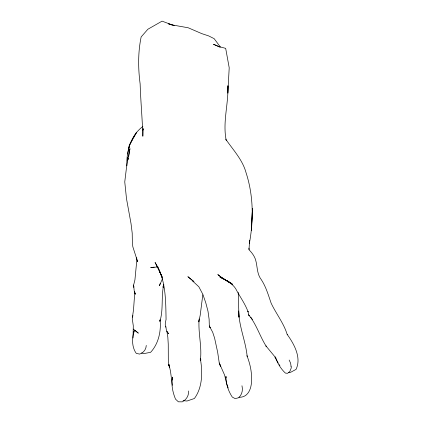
<?xml version="1.0" encoding="UTF-8"?>
<svg xmlns="http://www.w3.org/2000/svg" width="423" height="423" viewBox="0 0 423 423"><rect width="100%" height="100%" fill="white"/><g stroke="black" fill="none" stroke-linecap="round" stroke-linejoin="round"><path stroke-width="0.63" d="M238.228 292.378L238.979 317.213L238.688 310.974C238.953 326.619 245.779 341.25 247.18 356.621M136.74 257.639L136.703 261.409L134.921 279.941L133.594 285.144L134.271 291.225L135.418 294.234L134.382 291.336L134.435 297.036L133.536 309.615L132.251 318.551L133.298 325.879L133.028 338.003M227.918 85.89C228.557 104.143 222.429 122.57 226.284 140.632M172.346 380.145L172.394 377.073C171.125 384.555 172.653 392.237 175.534 399.159L178.379 401.808L182.302 401.85C186.342 399.809 188.954 395.516 188.584 390.968M227.912 85.747L227.817 93.102L229.208 67.791L225.676 48.359L219.489 46.736L213.467 44.262L219.733 47.143M126.895 165.827C126.25 151.355 130.718 135.349 142.884 126.488M143.191 129.496L142.847 136.259C142.34 118.81 140.69 101.393 140.14 83.923C138.083 68.267 137.935 52.436 141.155 36.923L147.86 29.25L162.062 21.15L174.239 25.692M199.143 318.926C197.959 332.779 202.183 346.649 200.354 360.359M127.349 160.312L127.545 157.139M127.746 153.967L129.311 145.348L133.018 138.601M249.004 249.67L249.575 240.682M249.581 240.502L249.38 243.41C253.668 220.018 253.499 195.643 246.101 172.87C242.633 159.82 233.121 149.943 225.686 139.114M198.895 320.713L198.757 321.924L200.201 315.23L202.797 294.842M128.989 147.944L129.311 145.348L132.166 140.203M128.217 159.519L128.423 158.239M128.624 156.965L129.94 148.674L126.789 165.144L124.759 181.906L126.488 198.641L131.019 223.561L132.209 233.142L132.362 242.601L132.833 246.762L137.681 261.869L137.433 260.029M146.268 345.422C146.147 349.393 143.471 352.988 139.616 354.083L136.259 353.374C131.664 347.045 131.881 337.966 134.207 330.675L133.673 333.165M163.838 284.351C160.941 296.528 163.638 309.557 159.868 321.411L159.804 320.169M143.148 128.301L142.752 130.236L143.217 129.031M132.452 317.192L132.949 315.6M160.275 283.278L159.439 285.763L162.501 278.641M132.801 139.061L136.608 132.209L133.626 137.507M239.037 397.303C249.75 397.504 252.145 385.665 251.5 377.163C251.542 369.797 249.491 362.442 246.969 355.648M154.226 267.103L150.673 267.637L157.737 266.95C165.932 283.05 165.742 301.789 166.065 319.407C165.589 321.972 164.584 324.642 165.864 327.164M156.595 266.749L157.858 266.754M288.74 372.288L290.596 372.319L296.047 369.401C301.684 357.668 294.112 344.052 287.265 334.535M183.059 400.639L186.998 401.02L194.395 398.508C202.638 387.346 202.649 371.965 200.391 358.905M141.467 352.941L143.883 353.602L150.609 352.317C158.556 343.783 161.332 331.045 160.053 319.698M172.304 25.126L168.544 23.884L174.207 25.29L188.182 27.765L201.856 33.66L208.576 35.876L214.144 38.652L220.462 47.143M225.311 279.645L219.965 277.192L230.175 282.522M226.448 280.597L232.782 284.468L230.694 282.908M222.683 278.382L217.834 274.538C223.973 280.37 233.078 282.458 236.769 290.728C240.629 297.75 245.414 304.364 248.111 311.963L247.952 311.275L248.687 314.881L249.369 315.838L248.687 314.881C256.401 324.129 259.833 336.317 266.305 346.453L265.924 345.908L274.167 355.891L278.197 363.077M221.536 277.477L231.688 283.801L226.432 280.269M133.34 329.083L138.316 333.139L135.027 330.442L135.566 330.881M192.28 280.708L198.826 286.762L202.829 294.297L205.742 302.678L207.984 311.196L209.115 319.265L209.327 326.07L212.684 332.235L214.604 338.125L217.665 352.28L219.246 362.955L224.629 375.153L226.649 383.619L228.15 387.928M200.164 359.053L200.93 360.058L200.285 359.116M252.425 319.508L250.818 317.292M279.212 364.626L279.889 365.662M157.065 265.824L155.056 262.445L160.238 272.814M162.194 276.906L159.249 270.752L162.226 277.583L157.737 266.95M289.158 360.042L290.638 363.235L291.035 366.26M219.246 362.955L220.542 366.53M219.77 364.473L219.944 364.949L219.484 363.68L219.669 364.24M165.832 326.54L166.488 330.849L168.47 333.726L166.863 331.161L167.825 337.147L168.248 344.079L168.322 361.813L170.501 371.22L172.33 385.29M168.967 365.266L169.168 366.112L168.772 364.399L169.496 367.476M275.463 356.7C277.208 362.881 280.655 368.66 285.351 373.065L287.529 373.329L289.766 371.653L291.288 367.846L291.077 366.202M287.259 334.762C284.002 323.547 276.071 313.702 271.127 303.143C268.362 295.159 265.998 286.789 261.271 279.614C256.423 273.364 257.723 265.544 255.143 258.543C253.784 255.238 251.653 252.436 249.152 249.914L248.904 248.164M241.967 385.765C243.061 390.064 242.083 394.886 238.53 397.779L235.14 398.619L232.285 397.07C228.246 391.011 225.893 383.709 225.988 376.396L226.12 377.691M163.061 286.519L163.22 287.73L163.188 286.249M252.478 208.592L251.294 230.72L252.478 208.592M193.274 281.105L187.886 276.69L193.977 281.755L193.274 281.105M210.21 327.746L209.327 326.07L210.21 327.746M133.811 287.117L133.594 285.144L133.811 287.117"/></g></svg>
